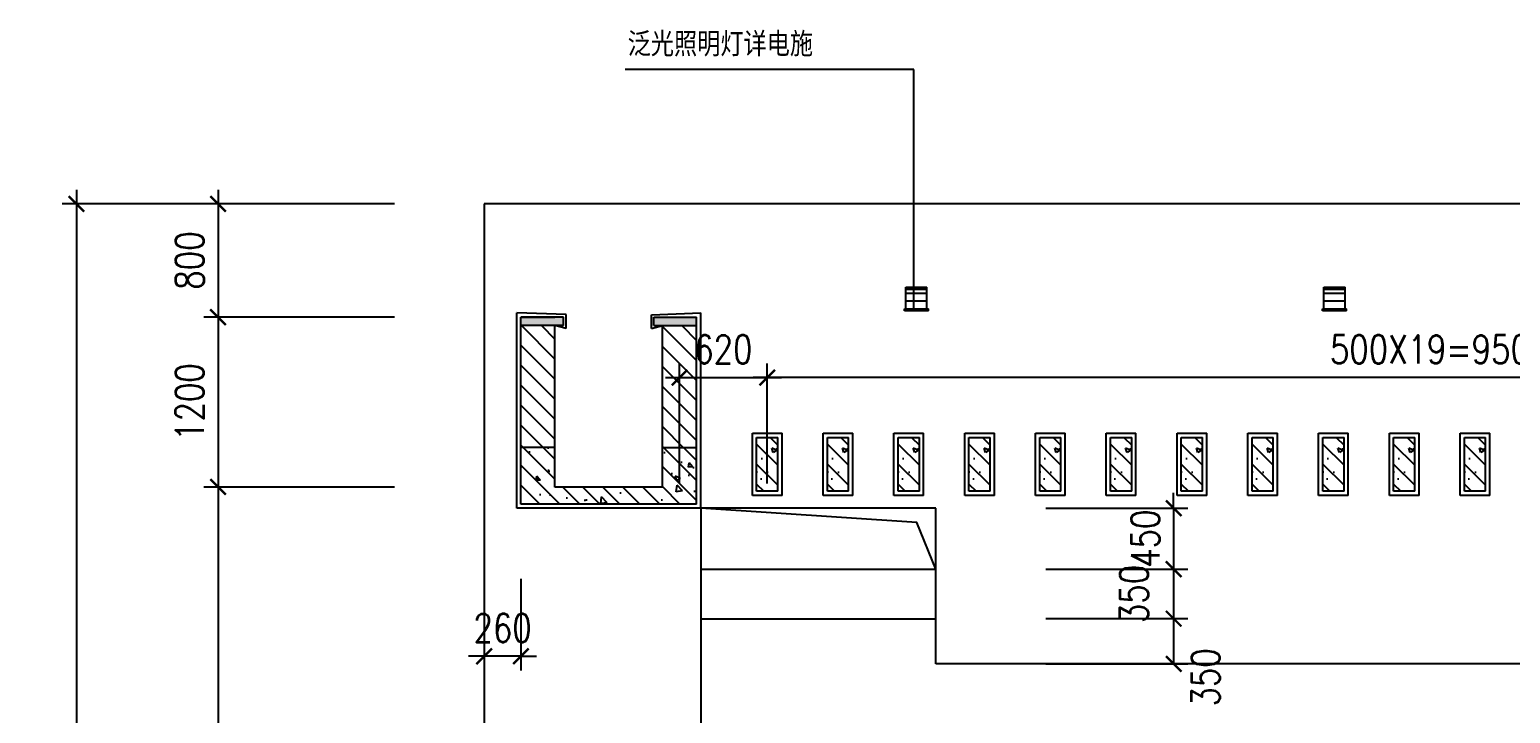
# Model space of a CAD drawing. Extents: x 156584 to 263272, y 27267 to 65241.
# Drawn here: x 223813 to 234274, y 49461 to 54291 of the extents above; entities that cross this region are included whole.
import ezdxf

# ---------------------------------------------------------------- set-up
doc = ezdxf.new("R2010")
doc.units = 0
doc.header["$LTSCALE"] = 100
doc.header["$MEASUREMENT"] = 0
doc.header["$PDMODE"] = 34
doc.layers.get('0').update_dxf_attribs({"color": 1, "linetype": 'CONTINUOUS'})
doc.layers.get('DEFPOINTS').update_dxf_attribs({"linetype": 'CONTINUOUS'})
for name, color, linetype in [('FENSHUA', 253, 'CONTINUOUS'), ('PUB_DIM', 9, 'CONTINUOUS'), ('PUB_HATCH', 8, 'CONTINUOUS'), ('WALL', 255, 'CONTINUOUS')]:
    doc.layers.add(name, color=color, linetype=linetype)
doc.styles.add('DIM_FONT', font='SIMPLEX', dxfattribs={"width": 0.8})
doc.styles.add('SONG', font='SIMSUN.TTF', dxfattribs={"width": 0.8})
doc.dimstyles.new('3', dxfattribs={"dimscale": 0, "dimtxt": 125, "dimasz": 110, "dimexe": 100, "dimexo": 0, "dimgap": 100, "dimtad": 1, "dimdec": 0, "dimlfac": -1, "dimtxsty": 'DIM_FONT', "dimblk": '_DIMX', "dimblk1": 'ARCHTICK', "dimblk2": 'ARCHTICK', "dimsah": 1, "dimcen": 0.09, "dimdle": 100, "dimclrd": 256, "dimclre": 256, "dimclrt": 256, "dimazin": 3, "dimtfac": 5, "dimtdec": 0, "dimtix": 1, "dimtmove": 0, "dimatfit": 3, "dimtolj": 1, "dimtzin": 0})

# ---------------------------------------------------------------- blocks, each defined once
blk = doc.blocks.new('_ARCHTICK')
at = {"color": 0, "linetype": 'BYBLOCK', "const_width": 0.15}
blk.add_lwpolyline([(-0.5, -0.5), (0.5, 0.5)], dxfattribs=at)
blk = doc.blocks.new('*D124')
at = {"linetype": 'BYBLOCK'}
for p, q in [((13548, 209534), (13548, 208534)), ((14794, 209434), (13448, 209434)), ((14794, 208634), (13448, 208634))]:
    blk.add_line(p, q, dxfattribs=at)
at = {"layer": 'DEFPOINTS', "color": 0, "linetype": 'BYBLOCK'}
for p in [(14794, 209434), (13548, 208634), (14794, 208634)]:
    blk.add_point(p, dxfattribs=at)
at = {"linetype": 'BYBLOCK', "xscale": 110, "yscale": 110, "zscale": 110}
for p, rotation in [((13548, 209434), 90), ((13548, 208634), 270)]:
    blk.add_blockref('_ARCHTICK', p, dxfattribs=dict(at, rotation=rotation))
at = {"linetype": 'BYBLOCK', "insert": (13348, 209034), "char_height": 200, "attachment_point": 5, "rotation": 90, "style": 'DIM_FONT'}
blk.add_mtext('\\A1;800', dxfattribs=at)
blk = doc.blocks.new('_DIMX')
blk.add_line((-150, 0), (150, 0))
at = {"const_width": 50}
blk.add_lwpolyline([(-70, -70), (70, 70)], dxfattribs=at)
blk = doc.blocks.new('*D125')
at = {"linetype": 'BYBLOCK'}
for p, q in [((13548, 208734), (13548, 207334)), ((14794, 208634), (13448, 208634)), ((14794, 207434), (13448, 207434))]:
    blk.add_line(p, q, dxfattribs=at)
at = {"layer": 'DEFPOINTS', "color": 0, "linetype": 'BYBLOCK'}
for p in [(14794, 208634), (13548, 207434), (14794, 207434)]:
    blk.add_point(p, dxfattribs=at)
at = {"linetype": 'BYBLOCK', "xscale": 110, "yscale": 110, "zscale": 110}
for p, rotation in [((13548, 208634), 90), ((13548, 207434), 270)]:
    blk.add_blockref('_ARCHTICK', p, dxfattribs=dict(at, rotation=rotation))
at = {"linetype": 'BYBLOCK', "insert": (13348, 208034), "char_height": 200, "attachment_point": 5, "rotation": 90, "style": 'DIM_FONT'}
blk.add_mtext('\\A1;1200', dxfattribs=at)
blk = doc.blocks.new('*D126')
at = {"linetype": 'BYBLOCK'}
for p, q in [((13548, 207534), (13548, 202534)), ((14794, 207434), (13448, 207434)), ((14794, 202634), (13448, 202634))]:
    blk.add_line(p, q, dxfattribs=at)
at = {"layer": 'DEFPOINTS', "color": 0, "linetype": 'BYBLOCK'}
for p in [(14794, 207434), (13548, 202634), (14794, 202634)]:
    blk.add_point(p, dxfattribs=at)
at = {"linetype": 'BYBLOCK', "xscale": 110, "yscale": 110, "zscale": 110}
for p, rotation in [((13548, 207434), 90), ((13548, 202634), 270)]:
    blk.add_blockref('_ARCHTICK', p, dxfattribs=dict(at, rotation=rotation))
at = {"linetype": 'BYBLOCK', "insert": (13348, 205034), "char_height": 200, "attachment_point": 5, "rotation": 90, "style": 'DIM_FONT'}
blk.add_mtext('\\A1;4800', dxfattribs=at)
blk = doc.blocks.new('*D131')
at = {"linetype": 'BYBLOCK'}
for p, q in [((20299, 207284), (20299, 207394)), ((19395, 207284), (20399, 207284)), ((20299, 207284), (20299, 206854)), ((19395, 206854), (20399, 206854)), ((20299, 206854), (20299, 206744))]:
    blk.add_line(p, q, dxfattribs=at)
at = {"layer": 'DEFPOINTS', "color": 0, "linetype": 'BYBLOCK'}
for p in [(19395, 207284), (19395, 206854), (20299, 206854)]:
    blk.add_point(p, dxfattribs=at)
at = {"linetype": 'BYBLOCK', "xscale": 110, "yscale": 110, "zscale": 110}
for p, rotation in [((20299, 207284), 270), ((20299, 206854), 90)]:
    blk.add_blockref('_ARCHTICK', p, dxfattribs=dict(at, rotation=rotation))
at = {"linetype": 'BYBLOCK', "insert": (20099, 207069), "char_height": 200, "attachment_point": 5, "rotation": 90, "style": 'DIM_FONT'}
blk.add_mtext('\\A1;450', dxfattribs=at)
blk = doc.blocks.new('*D132')
at = {"linetype": 'BYBLOCK'}
for p, q in [((20299, 206954), (20299, 206404)), ((19395, 206854), (20399, 206854)), ((19395, 206504), (20399, 206504))]:
    blk.add_line(p, q, dxfattribs=at)
at = {"layer": 'DEFPOINTS', "color": 0, "linetype": 'BYBLOCK'}
for p in [(19395, 206854), (19395, 206504), (20299, 206504)]:
    blk.add_point(p, dxfattribs=at)
at = {"linetype": 'BYBLOCK', "xscale": 110, "yscale": 110, "zscale": 110}
for p, rotation in [((20299, 206854), 90), ((20299, 206504), 270)]:
    blk.add_blockref('_ARCHTICK', p, dxfattribs=dict(at, rotation=rotation))
at = {"linetype": 'BYBLOCK', "insert": (20018, 206679), "char_height": 200, "attachment_point": 5, "rotation": 90, "style": 'DIM_FONT'}
blk.add_mtext('\\A1;350', dxfattribs=at)
blk = doc.blocks.new('*D133')
at = {"linetype": 'BYBLOCK'}
for p, q in [((20299, 206604), (20299, 206184)), ((19395, 206504), (20399, 206504)), ((19395, 206184), (20399, 206184))]:
    blk.add_line(p, q, dxfattribs=at)
at = {"layer": 'DEFPOINTS', "color": 0, "linetype": 'BYBLOCK'}
for p in [(19395, 206504), (19395, 206184), (20299, 206184)]:
    blk.add_point(p, dxfattribs=at)
at = {"linetype": 'BYBLOCK', "xscale": 110, "yscale": 110, "zscale": 110}
for p, rotation in [((20299, 206504), 90), ((20299, 206184), 270)]:
    blk.add_blockref('_ARCHTICK', p, dxfattribs=dict(at, rotation=rotation))
at = {"linetype": 'BYBLOCK', "insert": (20524, 206089), "char_height": 200, "attachment_point": 5, "rotation": 90, "style": 'DIM_FONT'}
blk.add_mtext('\\A1;350', dxfattribs=at)
blk = doc.blocks.new('*D138')
at = {"linetype": 'BYBLOCK'}
for p, q in [((15428, 206785), (15428, 206138)), ((15688, 206785), (15688, 206138)), ((15428, 206238), (15318, 206238)), ((15688, 206238), (15428, 206238)), ((15688, 206238), (15798, 206238))]:
    blk.add_line(p, q, dxfattribs=at)
at = {"layer": 'DEFPOINTS', "color": 0, "linetype": 'BYBLOCK'}
for p in [(15428, 206785), (15688, 206785), (15428, 206238)]:
    blk.add_point(p, dxfattribs=at)
at = {"linetype": 'BYBLOCK', "xscale": 110, "yscale": 110, "zscale": 110}
blk.add_blockref('_ARCHTICK', (15428, 206238), dxfattribs=at)
at = {"linetype": 'BYBLOCK', "xscale": 110, "yscale": 110, "zscale": 110, "rotation": 180}
blk.add_blockref('_ARCHTICK', (15688, 206238), dxfattribs=at)
at = {"linetype": 'BYBLOCK', "insert": (15558, 206438), "char_height": 200, "attachment_point": 5, "style": 'DIM_FONT'}
blk.add_mtext('\\A1;260', dxfattribs=at)
blk = doc.blocks.new('*D141')
at = {"linetype": 'BYBLOCK'}
for p, q in [((12548, 209534), (12548, 200834)), ((14529, 209434), (12448, 209434)), ((14529, 200934), (12448, 200934))]:
    blk.add_line(p, q, dxfattribs=at)
at = {"layer": 'DEFPOINTS', "color": 0, "linetype": 'BYBLOCK'}
for p in [(14529, 209434), (12548, 200934), (14529, 200934)]:
    blk.add_point(p, dxfattribs=at)
at = {"linetype": 'BYBLOCK', "xscale": 110, "yscale": 110, "zscale": 110}
for p, rotation in [((12548, 209434), 90), ((12548, 200934), 270)]:
    blk.add_blockref('_ARCHTICK', p, dxfattribs=dict(at, rotation=rotation))
at = {"linetype": 'BYBLOCK', "insert": (12348, 205184), "char_height": 200, "attachment_point": 5, "rotation": 90, "style": 'DIM_FONT'}
blk.add_mtext('\\A1;8500', dxfattribs=at)
blk = doc.blocks.new('*D143')
at = {"linetype": 'BYBLOCK'}
for p, q in [((17428, 207459), (17428, 208307)), ((26928, 207459), (26928, 208307)), ((27028, 208207), (17328, 208207))]:
    blk.add_line(p, q, dxfattribs=at)
at = {"layer": 'DEFPOINTS', "color": 0, "linetype": 'BYBLOCK'}
for p in [(17428, 208207), (17428, 207459), (26928, 207459)]:
    blk.add_point(p, dxfattribs=at)
at = {"linetype": 'BYBLOCK', "xscale": 110, "yscale": 110, "zscale": 110, "rotation": 180}
blk.add_blockref('_ARCHTICK', (17428, 208207), dxfattribs=at)
at = {"linetype": 'BYBLOCK', "xscale": 110, "yscale": 110, "zscale": 110}
blk.add_blockref('_ARCHTICK', (26928, 208207), dxfattribs=at)
at = {"linetype": 'BYBLOCK', "insert": (22178, 208407), "char_height": 200, "attachment_point": 5, "style": 'DIM_FONT'}
blk.add_mtext('\\A1;500X19=9500', dxfattribs=at)
blk = doc.blocks.new('*D144')
at = {"linetype": 'BYBLOCK'}
for p, q in [((16808, 207459), (16808, 208307)), ((17428, 207459), (17428, 208307)), ((16708, 208207), (17528, 208207))]:
    blk.add_line(p, q, dxfattribs=at)
at = {"layer": 'DEFPOINTS', "color": 0, "linetype": 'BYBLOCK'}
for p in [(17428, 208207), (16808, 207459), (17428, 207459)]:
    blk.add_point(p, dxfattribs=at)
at = {"linetype": 'BYBLOCK', "xscale": 110, "yscale": 110, "zscale": 110, "rotation": 180}
blk.add_blockref('_ARCHTICK', (16808, 208207), dxfattribs=at)
at = {"linetype": 'BYBLOCK', "xscale": 110, "yscale": 110, "zscale": 110}
blk.add_blockref('_ARCHTICK', (17428, 208207), dxfattribs=at)
at = {"linetype": 'BYBLOCK', "insert": (17118, 208407), "char_height": 200, "attachment_point": 5, "style": 'DIM_FONT'}
blk.add_mtext('\\A1;620', dxfattribs=at)

msp = doc.modelspace()

# ---------------------------------------------------------------- hatches: boundary and pattern name
at = {"layer": 'PUB_HATCH'}
h = msp.add_hatch(dxfattribs=at)
h.set_pattern_fill('ANSI31', color=256, scale=800, style=0)
h.set_pattern_definition([(135, (307444.33, -85090.68), (70.71068, 70.71068), [])])
h.paths.add_polyline_path([(227284.3, 51339.9), (227524.3, 51339.9), (227524.3, 52199.9), (227284.3, 52199.9)])
h.paths.add_polyline_path([(228523.8, 52199.9), (228283.8, 52199.9), (228283.8, 51339.9), (228523.8, 51339.9)])
h = msp.add_hatch(dxfattribs=at)
h.set_pattern_fill('AN31C', color=256, scale=500, style=0)
h.set_pattern_definition([(135, (297944.33, -85090.68), (70.71068, 70.71068), []), (130, (297944.33, -85090.68), (-358.6301, -31.37607), [37.5, -412.5]), (185, (297944.33, -85090.7), (69.3757, 376.0961), [30, -330]), (79.5486, (297914.45, -85093.3), (-289.2547, 344.7198), [31.8701, -350.57106]), (133.8158, (297944.33, -84990.7), (-533.6205, -82.7595), [56.25, -618.75]), (83.3644, (297899.86, -84997.6), (-467.3314, 487.059), [47.8051, -525.8565]), (188.8158, (297944.33, -84990.7), (-467.331, 487.0593), [45, -495]), (159, (297894.33, -85015.68), (-298.4535, -201.30945), [37.5, -412.5]), (214, (297894.33, -85015.7), (-121.6577, 362.575), [30, -330]), (108.5486, (297869.46, -85032.46), (-420.1113, 161.26525), [31.8701, -350.57106]), (142.5, (297944.33, -85090.68), (-6.07993, 166.44693), [0, -326, 0, -335, 0, -331.25]), (172.5, (297944.33, -85090.68), (-131.53477, 197.20586), [0, -191, 0, -318.5, 0, -126.25]), (212.5, (298055.83, -85090.68), (-266.91122, -11.27744), [0, -125, 0, -390, 0, -517.5]), (222.5, (298105.83, -85090.68), (-291.5931, 50.0525), [0, -162.5, 0, -259, 0, -367.5])])
h.paths.add_polyline_path([(228948.8, 51029.9), (229098.8, 51029.9), (229098.8, 51409.9), (228948.8, 51409.9)])
h = msp.add_hatch(dxfattribs=at)
h.set_pattern_fill('AN31C', color=256, scale=500, style=0)
h.set_pattern_definition([(135, (298444.33, -85090.68), (70.71068, 70.71068), []), (130, (298444.33, -85090.68), (-358.6301, -31.37607), [37.5, -412.5]), (185, (298444.33, -85090.7), (69.3757, 376.0961), [30, -330]), (79.5486, (298414.45, -85093.3), (-289.2547, 344.7198), [31.8701, -350.57106]), (133.8158, (298444.33, -84990.7), (-533.6205, -82.7595), [56.25, -618.75]), (83.3644, (298399.86, -84997.6), (-467.3314, 487.059), [47.8051, -525.8565]), (188.8158, (298444.33, -84990.7), (-467.331, 487.0593), [45, -495]), (159, (298394.33, -85015.68), (-298.4535, -201.30945), [37.5, -412.5]), (214, (298394.33, -85015.7), (-121.6577, 362.575), [30, -330]), (108.5486, (298369.46, -85032.46), (-420.1113, 161.26525), [31.8701, -350.57106]), (142.5, (298444.33, -85090.68), (-6.07993, 166.44693), [0, -326, 0, -335, 0, -331.25]), (172.5, (298444.33, -85090.68), (-131.53477, 197.20586), [0, -191, 0, -318.5, 0, -126.25]), (212.5, (298555.83, -85090.68), (-266.91122, -11.27744), [0, -125, 0, -390, 0, -517.5]), (222.5, (298605.83, -85090.68), (-291.5931, 50.0525), [0, -162.5, 0, -259, 0, -367.5])])
h.paths.add_polyline_path([(229448.8, 51029.9), (229598.8, 51029.9), (229598.8, 51409.9), (229448.8, 51409.9)])
h = msp.add_hatch(dxfattribs=at)
h.set_pattern_fill('AN31C', color=256, scale=500, style=0)
h.set_pattern_definition([(135, (298944.33, -85090.68), (70.71068, 70.71068), []), (130, (298944.33, -85090.68), (-358.6301, -31.37607), [37.5, -412.5]), (185, (298944.33, -85090.7), (69.3757, 376.0961), [30, -330]), (79.5486, (298914.45, -85093.3), (-289.2547, 344.7198), [31.8701, -350.57106]), (133.8158, (298944.33, -84990.7), (-533.6205, -82.7595), [56.25, -618.75]), (83.3644, (298899.86, -84997.6), (-467.3314, 487.059), [47.8051, -525.8565]), (188.8158, (298944.33, -84990.7), (-467.331, 487.0593), [45, -495]), (159, (298894.33, -85015.68), (-298.4535, -201.30945), [37.5, -412.5]), (214, (298894.33, -85015.7), (-121.6577, 362.575), [30, -330]), (108.5486, (298869.46, -85032.46), (-420.1113, 161.26525), [31.8701, -350.57106]), (142.5, (298944.33, -85090.68), (-6.07993, 166.44693), [0, -326, 0, -335, 0, -331.25]), (172.5, (298944.33, -85090.68), (-131.53477, 197.20586), [0, -191, 0, -318.5, 0, -126.25]), (212.5, (299055.83, -85090.68), (-266.91122, -11.27744), [0, -125, 0, -390, 0, -517.5]), (222.5, (299105.83, -85090.68), (-291.5931, 50.0525), [0, -162.5, 0, -259, 0, -367.5])])
h.paths.add_polyline_path([(229948.8, 51029.9), (230098.8, 51029.9), (230098.8, 51409.9), (229948.8, 51409.9)])
h = msp.add_hatch(dxfattribs=at)
h.set_pattern_fill('AN31C', color=256, scale=500, style=0)
h.set_pattern_definition([(135, (299444.33, -85090.68), (70.71068, 70.71068), []), (130, (299444.33, -85090.68), (-358.6301, -31.37607), [37.5, -412.5]), (185, (299444.33, -85090.7), (69.3757, 376.0961), [30, -330]), (79.5486, (299414.45, -85093.3), (-289.2547, 344.7198), [31.8701, -350.57106]), (133.8158, (299444.33, -84990.7), (-533.6205, -82.7595), [56.25, -618.75]), (83.3644, (299399.86, -84997.6), (-467.3314, 487.059), [47.8051, -525.8565]), (188.8158, (299444.33, -84990.7), (-467.331, 487.0593), [45, -495]), (159, (299394.33, -85015.68), (-298.4535, -201.30945), [37.5, -412.5]), (214, (299394.33, -85015.7), (-121.6577, 362.575), [30, -330]), (108.5486, (299369.46, -85032.46), (-420.1113, 161.26525), [31.8701, -350.57106]), (142.5, (299444.33, -85090.68), (-6.07993, 166.44693), [0, -326, 0, -335, 0, -331.25]), (172.5, (299444.33, -85090.68), (-131.53477, 197.20586), [0, -191, 0, -318.5, 0, -126.25]), (212.5, (299555.83, -85090.68), (-266.91122, -11.27744), [0, -125, 0, -390, 0, -517.5]), (222.5, (299605.83, -85090.68), (-291.5931, 50.0525), [0, -162.5, 0, -259, 0, -367.5])])
h.paths.add_polyline_path([(230448.8, 51029.9), (230598.8, 51029.9), (230598.8, 51409.9), (230448.8, 51409.9)])
h = msp.add_hatch(dxfattribs=at)
h.set_pattern_fill('AN31C', color=256, scale=500, style=0)
h.set_pattern_definition([(135, (299944.33, -85090.68), (70.71068, 70.71068), []), (130, (299944.33, -85090.68), (-358.6301, -31.37607), [37.5, -412.5]), (185, (299944.33, -85090.7), (69.3757, 376.0961), [30, -330]), (79.5486, (299914.45, -85093.3), (-289.2547, 344.7198), [31.8701, -350.57106]), (133.8158, (299944.33, -84990.7), (-533.6205, -82.7595), [56.25, -618.75]), (83.3644, (299899.86, -84997.6), (-467.3314, 487.059), [47.8051, -525.8565]), (188.8158, (299944.33, -84990.7), (-467.331, 487.0593), [45, -495]), (159, (299894.33, -85015.68), (-298.4535, -201.30945), [37.5, -412.5]), (214, (299894.33, -85015.7), (-121.6577, 362.575), [30, -330]), (108.5486, (299869.46, -85032.46), (-420.1113, 161.26525), [31.8701, -350.57106]), (142.5, (299944.33, -85090.68), (-6.07993, 166.44693), [0, -326, 0, -335, 0, -331.25]), (172.5, (299944.33, -85090.68), (-131.53477, 197.20586), [0, -191, 0, -318.5, 0, -126.25]), (212.5, (300055.83, -85090.68), (-266.91122, -11.27744), [0, -125, 0, -390, 0, -517.5]), (222.5, (300105.83, -85090.68), (-291.5931, 50.0525), [0, -162.5, 0, -259, 0, -367.5])])
h.paths.add_polyline_path([(230948.8, 51029.9), (231098.8, 51029.9), (231098.8, 51409.9), (230948.8, 51409.9)])
h = msp.add_hatch(dxfattribs=at)
h.set_pattern_fill('AN31C', color=256, scale=500, style=0)
h.set_pattern_definition([(135, (300444.33, -85090.68), (70.71068, 70.71068), []), (130, (300444.33, -85090.68), (-358.6301, -31.37607), [37.5, -412.5]), (185, (300444.33, -85090.7), (69.3757, 376.0961), [30, -330]), (79.5486, (300414.45, -85093.3), (-289.2547, 344.7198), [31.8701, -350.57106]), (133.8158, (300444.33, -84990.7), (-533.6205, -82.7595), [56.25, -618.75]), (83.3644, (300399.86, -84997.6), (-467.3314, 487.059), [47.8051, -525.8565]), (188.8158, (300444.33, -84990.7), (-467.331, 487.0593), [45, -495]), (159, (300394.33, -85015.68), (-298.4535, -201.30945), [37.5, -412.5]), (214, (300394.33, -85015.7), (-121.6577, 362.575), [30, -330]), (108.5486, (300369.46, -85032.46), (-420.1113, 161.26525), [31.8701, -350.57106]), (142.5, (300444.33, -85090.68), (-6.07993, 166.44693), [0, -326, 0, -335, 0, -331.25]), (172.5, (300444.33, -85090.68), (-131.53477, 197.20586), [0, -191, 0, -318.5, 0, -126.25]), (212.5, (300555.83, -85090.68), (-266.91122, -11.27744), [0, -125, 0, -390, 0, -517.5]), (222.5, (300605.83, -85090.68), (-291.5931, 50.0525), [0, -162.5, 0, -259, 0, -367.5])])
h.paths.add_polyline_path([(231448.8, 51029.9), (231598.8, 51029.9), (231598.8, 51409.9), (231448.8, 51409.9)])
h = msp.add_hatch(dxfattribs=at)
h.set_pattern_fill('AN31C', color=256, scale=500, style=0)
h.set_pattern_definition([(135, (300944.33, -85090.68), (70.71068, 70.71068), []), (130, (300944.33, -85090.68), (-358.6301, -31.37607), [37.5, -412.5]), (185, (300944.33, -85090.7), (69.3757, 376.0961), [30, -330]), (79.5486, (300914.45, -85093.3), (-289.2547, 344.7198), [31.8701, -350.57106]), (133.8158, (300944.33, -84990.7), (-533.6205, -82.7595), [56.25, -618.75]), (83.3644, (300899.86, -84997.6), (-467.3314, 487.059), [47.8051, -525.8565]), (188.8158, (300944.33, -84990.7), (-467.331, 487.0593), [45, -495]), (159, (300894.33, -85015.68), (-298.4535, -201.30945), [37.5, -412.5]), (214, (300894.33, -85015.7), (-121.6577, 362.575), [30, -330]), (108.5486, (300869.46, -85032.46), (-420.1113, 161.26525), [31.8701, -350.57106]), (142.5, (300944.33, -85090.68), (-6.07993, 166.44693), [0, -326, 0, -335, 0, -331.25]), (172.5, (300944.33, -85090.68), (-131.53477, 197.20586), [0, -191, 0, -318.5, 0, -126.25]), (212.5, (301055.83, -85090.68), (-266.91122, -11.27744), [0, -125, 0, -390, 0, -517.5]), (222.5, (301105.83, -85090.68), (-291.5931, 50.0525), [0, -162.5, 0, -259, 0, -367.5])])
h.paths.add_polyline_path([(231948.8, 51029.9), (232098.8, 51029.9), (232098.8, 51409.9), (231948.8, 51409.9)])
h = msp.add_hatch(dxfattribs=at)
h.set_pattern_fill('AN31C', color=256, scale=500, style=0)
h.set_pattern_definition([(135, (301444.33, -85090.68), (70.71068, 70.71068), []), (130, (301444.33, -85090.68), (-358.6301, -31.37607), [37.5, -412.5]), (185, (301444.33, -85090.7), (69.3757, 376.0961), [30, -330]), (79.5486, (301414.45, -85093.3), (-289.2547, 344.7198), [31.8701, -350.57106]), (133.8158, (301444.33, -84990.7), (-533.6205, -82.7595), [56.25, -618.75]), (83.3644, (301399.86, -84997.6), (-467.3314, 487.059), [47.8051, -525.8565]), (188.8158, (301444.33, -84990.7), (-467.331, 487.0593), [45, -495]), (159, (301394.33, -85015.68), (-298.4535, -201.30945), [37.5, -412.5]), (214, (301394.33, -85015.7), (-121.6577, 362.575), [30, -330]), (108.5486, (301369.46, -85032.46), (-420.1113, 161.26525), [31.8701, -350.57106]), (142.5, (301444.33, -85090.68), (-6.07993, 166.44693), [0, -326, 0, -335, 0, -331.25]), (172.5, (301444.33, -85090.68), (-131.53477, 197.20586), [0, -191, 0, -318.5, 0, -126.25]), (212.5, (301555.83, -85090.68), (-266.91122, -11.27744), [0, -125, 0, -390, 0, -517.5]), (222.5, (301605.83, -85090.68), (-291.5931, 50.0525), [0, -162.5, 0, -259, 0, -367.5])])
h.paths.add_polyline_path([(232448.8, 51029.9), (232598.8, 51029.9), (232598.8, 51409.9), (232448.8, 51409.9)])
h = msp.add_hatch(dxfattribs=at)
h.set_pattern_fill('AN31C', color=256, scale=500, style=0)
h.set_pattern_definition([(135, (301944.33, -85090.68), (70.71068, 70.71068), []), (130, (301944.33, -85090.68), (-358.6301, -31.37607), [37.5, -412.5]), (185, (301944.33, -85090.7), (69.3757, 376.0961), [30, -330]), (79.5486, (301914.45, -85093.3), (-289.2547, 344.7198), [31.8701, -350.57106]), (133.8158, (301944.33, -84990.7), (-533.6205, -82.7595), [56.25, -618.75]), (83.3644, (301899.86, -84997.6), (-467.3314, 487.059), [47.8051, -525.8565]), (188.8158, (301944.33, -84990.7), (-467.331, 487.0593), [45, -495]), (159, (301894.33, -85015.68), (-298.4535, -201.30945), [37.5, -412.5]), (214, (301894.33, -85015.7), (-121.6577, 362.575), [30, -330]), (108.5486, (301869.46, -85032.46), (-420.1113, 161.26525), [31.8701, -350.57106]), (142.5, (301944.33, -85090.68), (-6.07993, 166.44693), [0, -326, 0, -335, 0, -331.25]), (172.5, (301944.33, -85090.68), (-131.53477, 197.20586), [0, -191, 0, -318.5, 0, -126.25]), (212.5, (302055.83, -85090.68), (-266.91122, -11.27744), [0, -125, 0, -390, 0, -517.5]), (222.5, (302105.83, -85090.68), (-291.5931, 50.0525), [0, -162.5, 0, -259, 0, -367.5])])
h.paths.add_polyline_path([(232948.8, 51029.9), (233098.8, 51029.9), (233098.8, 51409.9), (232948.8, 51409.9)])
h = msp.add_hatch(dxfattribs=at)
h.set_pattern_fill('AN31C', color=256, scale=500, style=0)
h.set_pattern_definition([(135, (302444.33, -85090.68), (70.71068, 70.71068), []), (130, (302444.33, -85090.68), (-358.6301, -31.37607), [37.5, -412.5]), (185, (302444.33, -85090.7), (69.3757, 376.0961), [30, -330]), (79.5486, (302414.45, -85093.3), (-289.2547, 344.7198), [31.8701, -350.57106]), (133.8158, (302444.33, -84990.7), (-533.6205, -82.7595), [56.25, -618.75]), (83.3644, (302399.86, -84997.6), (-467.3314, 487.059), [47.8051, -525.8565]), (188.8158, (302444.33, -84990.7), (-467.331, 487.0593), [45, -495]), (159, (302394.33, -85015.68), (-298.4535, -201.30945), [37.5, -412.5]), (214, (302394.33, -85015.7), (-121.6577, 362.575), [30, -330]), (108.5486, (302369.46, -85032.46), (-420.1113, 161.26525), [31.8701, -350.57106]), (142.5, (302444.33, -85090.68), (-6.07993, 166.44693), [0, -326, 0, -335, 0, -331.25]), (172.5, (302444.33, -85090.68), (-131.53477, 197.20586), [0, -191, 0, -318.5, 0, -126.25]), (212.5, (302555.83, -85090.68), (-266.91122, -11.27744), [0, -125, 0, -390, 0, -517.5]), (222.5, (302605.83, -85090.68), (-291.5931, 50.0525), [0, -162.5, 0, -259, 0, -367.5])])
h.paths.add_polyline_path([(233448.8, 51029.9), (233598.8, 51029.9), (233598.8, 51409.9), (233448.8, 51409.9)])
h = msp.add_hatch(dxfattribs=at)
h.set_pattern_fill('AN31C', color=256, scale=500, style=0)
h.set_pattern_definition([(135, (302944.33, -85090.68), (70.71068, 70.71068), []), (130, (302944.33, -85090.68), (-358.6301, -31.37607), [37.5, -412.5]), (185, (302944.33, -85090.7), (69.3757, 376.0961), [30, -330]), (79.5486, (302914.45, -85093.3), (-289.2547, 344.7198), [31.8701, -350.57106]), (133.8158, (302944.33, -84990.7), (-533.6205, -82.7595), [56.25, -618.75]), (83.3644, (302899.86, -84997.6), (-467.3314, 487.059), [47.8051, -525.8565]), (188.8158, (302944.33, -84990.7), (-467.331, 487.0593), [45, -495]), (159, (302894.33, -85015.68), (-298.4535, -201.30945), [37.5, -412.5]), (214, (302894.33, -85015.7), (-121.6577, 362.575), [30, -330]), (108.5486, (302869.46, -85032.46), (-420.1113, 161.26525), [31.8701, -350.57106]), (142.5, (302944.33, -85090.68), (-6.07993, 166.44693), [0, -326, 0, -335, 0, -331.25]), (172.5, (302944.33, -85090.68), (-131.53477, 197.20586), [0, -191, 0, -318.5, 0, -126.25]), (212.5, (303055.83, -85090.68), (-266.91122, -11.27744), [0, -125, 0, -390, 0, -517.5]), (222.5, (303105.83, -85090.68), (-291.5931, 50.0525), [0, -162.5, 0, -259, 0, -367.5])])
h.paths.add_polyline_path([(233948.8, 51029.9), (234098.8, 51029.9), (234098.8, 51409.9), (233948.8, 51409.9)])
h = msp.add_hatch(dxfattribs=at)
h.set_pattern_fill('AN31C', color=256, scale=500, style=0)
h.set_pattern_definition([(135, (307444.33, -85090.68), (70.71068, 70.71068), []), (130, (307444.33, -85090.68), (-358.6301, -31.37607), [37.5, -412.5]), (185, (307444.33, -85090.7), (69.3757, 376.0961), [30, -330]), (79.5486, (307414.45, -85093.3), (-289.2547, 344.7198), [31.8701, -350.57106]), (133.8158, (307444.33, -84990.7), (-533.6205, -82.7595), [56.25, -618.75]), (83.3644, (307399.86, -84997.6), (-467.3314, 487.059), [47.8051, -525.8565]), (188.8158, (307444.33, -84990.7), (-467.331, 487.0593), [45, -495]), (159, (307394.33, -85015.68), (-298.4535, -201.30945), [37.5, -412.5]), (214, (307394.33, -85015.7), (-121.6577, 362.575), [30, -330]), (108.5486, (307369.46, -85032.46), (-420.1113, 161.26525), [31.8701, -350.57106]), (142.5, (307444.33, -85090.68), (-6.07993, 166.44693), [0, -326, 0, -335, 0, -331.25]), (172.5, (307444.33, -85090.68), (-131.53477, 197.20586), [0, -191, 0, -318.5, 0, -126.25]), (212.5, (307555.83, -85090.68), (-266.91122, -11.27744), [0, -125, 0, -390, 0, -517.5]), (222.5, (307605.83, -85090.68), (-291.5931, 50.0525), [0, -162.5, 0, -259, 0, -367.5])])
h.paths.add_polyline_path([(227524.3, 51339.9), (227284.3, 51339.9), (227284.3, 50939.9), (228523.8, 50939.9), (228523.8, 51339.9), (228283.8, 51339.9), (228283.8, 51059.9), (227524.3, 51059.9)])

# ---------------------------------------------------------------- linework, layer by layer
at = {"layer": 'FENSHUA'}
for p, q in [((244244, 53059.9), (227024.3, 53059.9)), ((227024.3, 53059.9), (227024.3, 44559.9)), ((230002.5, 52319.1), (230002.5, 52470.8)), ((230002.5, 52470.8), (230152.5, 52470.8)), ((230002.5, 52456.6), (230152.5, 52456.6)), ((230002.5, 52430.4), (230152.5, 52430.4)), ((230152.5, 52319.1), (230152.5, 52470.8)), ((232956.1, 52319.1), (232956.1, 52470.8)), ((232956.1, 52470.8), (233106.1, 52470.8)), ((232956.1, 52456.6), (233106.1, 52456.6)), ((232956.1, 52430.4), (233106.1, 52430.4)), ((233106.1, 52319.1), (233106.1, 52470.8)), ((229992.5, 52319.1), (230162.5, 52319.1)), ((229992.5, 52303.7), (229992.5, 52319.1)), ((230002.5, 52375.9), (230152.5, 52375.9)), ((230162.5, 52303.7), (230162.5, 52319.1)), ((232946.1, 52319.1), (233116.1, 52319.1)), ((232946.1, 52303.7), (232946.1, 52319.1)), ((232956.1, 52375.9), (233106.1, 52375.9)), ((233116.1, 52303.7), (233116.1, 52319.1)), ((227602.7, 52279.1), (227254.3, 52289.9)), ((227254.3, 50909.9), (227254.3, 52289.9)), ((227602.7, 52180.7), (227524.3, 52199.9)), ((227602.7, 52180.7), (227602.7, 52279.1)), ((228205.5, 52277.2), (228553.8, 52289.9)), ((228205.5, 52180.7), (228205.5, 52277.2)), ((228205.5, 52180.7), (228283.8, 52199.9)), ((228553.8, 50909.9), (228553.8, 52289.9)), ((230162.5, 52303.7), (229992.5, 52303.7)), ((233116.1, 52303.7), (232946.1, 52303.7)), ((228918.8, 51439.9), (229128.8, 51439.9)), ((228918.8, 50999.9), (228918.8, 51439.9)), ((229128.8, 50999.9), (229128.8, 51439.9)), ((229418.8, 51439.9), (229628.8, 51439.9)), ((229418.8, 50999.9), (229418.8, 51439.9)), ((229628.8, 50999.9), (229628.8, 51439.9)), ((229918.8, 51439.9), (230128.8, 51439.9)), ((229918.8, 50999.9), (229918.8, 51439.9)), ((230128.8, 50999.9), (230128.8, 51439.9)), ((230418.8, 51439.9), (230628.8, 51439.9)), ((230418.8, 50999.9), (230418.8, 51439.9)), ((230628.8, 50999.9), (230628.8, 51439.9)), ((230918.8, 51439.9), (231128.8, 51439.9)), ((230918.8, 50999.9), (230918.8, 51439.9)), ((231128.8, 50999.9), (231128.8, 51439.9)), ((231418.8, 51439.9), (231628.8, 51439.9)), ((231418.8, 50999.9), (231418.8, 51439.9)), ((231628.8, 50999.9), (231628.8, 51439.9)), ((231918.8, 51439.9), (232128.8, 51439.9)), ((231918.8, 50999.9), (231918.8, 51439.9)), ((232128.8, 50999.9), (232128.8, 51439.9)), ((232418.8, 51439.9), (232628.8, 51439.9)), ((232418.8, 50999.9), (232418.8, 51439.9)), ((232628.8, 50999.9), (232628.8, 51439.9)), ((232918.8, 51439.9), (233128.8, 51439.9)), ((232918.8, 50999.9), (232918.8, 51439.9)), ((233128.8, 50999.9), (233128.8, 51439.9)), ((233418.8, 51439.9), (233628.8, 51439.9)), ((233418.8, 50999.9), (233418.8, 51439.9)), ((233628.8, 50999.9), (233628.8, 51439.9)), ((233918.8, 51439.9), (234128.8, 51439.9)), ((233918.8, 50999.9), (233918.8, 51439.9)), ((234128.8, 50999.9), (234128.8, 51439.9)), ((229128.8, 50999.9), (228918.8, 50999.9)), ((229628.8, 50999.9), (229418.8, 50999.9)), ((230128.8, 50999.9), (229918.8, 50999.9)), ((230628.8, 50999.9), (230418.8, 50999.9)), ((231128.8, 50999.9), (230918.8, 50999.9)), ((231628.8, 50999.9), (231418.8, 50999.9)), ((232128.8, 50999.9), (231918.8, 50999.9)), ((232628.8, 50999.9), (232418.8, 50999.9)), ((233128.8, 50999.9), (232918.8, 50999.9)), ((233628.8, 50999.9), (233418.8, 50999.9)), ((234128.8, 50999.9), (233918.8, 50999.9)), ((230214.7, 50909.9), (227254.3, 50909.9)), ((228554.3, 50909.9), (228554.3, 45819.9)), ((228554.3, 50479.9), (230214.7, 50479.9)), ((228554.3, 50129.9), (230214.7, 50129.9)), ((239298.6, 49809.9), (230214.7, 49809.9))]:
    msp.add_line(p, q, dxfattribs=at)
msp.add_lwpolyline([(230214.7, 50479.9), (230079.8, 50808.6), (228554.3, 50909.9)], dxfattribs=at)
at = {"layer": 'PUB_DIM'}
for p, q in [((230059.6, 54009.4), (228020.4, 54009.4)), ((230059.6, 52303.7), (230059.6, 54009.4))]:
    msp.add_line(p, q, dxfattribs=at)
at = {"layer": 'PUB_HATCH'}
msp.add_line((230214.7, 49809.9), (230214.7, 50909.9), dxfattribs=at)
for points in [[(227584.3, 52259.9), (227284.3, 52259.9), (227584.3, 52199.9), (227284.3, 52199.9)], [(228523.8, 52259.9), (228223.8, 52259.9), (228523.8, 52199.9), (228223.8, 52199.9)]]:
    msp.add_solid(points, dxfattribs=at)
at = {"layer": 'WALL'}
for p, q in [((227284.3, 50939.9), (227284.3, 52259.9)), ((227524.3, 52259.9), (227284.3, 52259.9)), ((227284.3, 52259.9), (227524.5, 52259.9)), ((227584.3, 52259.9), (227284.3, 52259.9)), ((227584.3, 52199.9), (227284.3, 52199.9)), ((227524.3, 51059.9), (227524.3, 52199.9)), ((227584.3, 52199.9), (227584.3, 52259.9)), ((228223.8, 52259.9), (228523.8, 52259.9)), ((228223.8, 52199.9), (228223.8, 52259.9)), ((228223.8, 52199.9), (228523.8, 52199.9)), ((228283.8, 52259.9), (228523.8, 52259.9)), ((228283.8, 51059.9), (228283.8, 52199.9)), ((228523.8, 50939.9), (228523.8, 52259.9)), ((228948.8, 51029.9), (228948.8, 51409.9)), ((228948.8, 51409.9), (229098.8, 51409.9)), ((229098.8, 51029.9), (229098.8, 51409.9)), ((229448.8, 51029.9), (229448.8, 51409.9)), ((229448.8, 51409.9), (229598.8, 51409.9)), ((229598.8, 51029.9), (229598.8, 51409.9)), ((229948.8, 51029.9), (229948.8, 51409.9)), ((229948.8, 51409.9), (230098.8, 51409.9)), ((230098.8, 51029.9), (230098.8, 51409.9)), ((230448.8, 51029.9), (230448.8, 51409.9)), ((230448.8, 51409.9), (230598.8, 51409.9)), ((230598.8, 51029.9), (230598.8, 51409.9)), ((230948.8, 51029.9), (230948.8, 51409.9)), ((230948.8, 51409.9), (231098.8, 51409.9)), ((231098.8, 51029.9), (231098.8, 51409.9)), ((231448.8, 51029.9), (231448.8, 51409.9)), ((231448.8, 51409.9), (231598.8, 51409.9)), ((231598.8, 51029.9), (231598.8, 51409.9)), ((231948.8, 51029.9), (231948.8, 51409.9)), ((231948.8, 51409.9), (232098.8, 51409.9)), ((232098.8, 51029.9), (232098.8, 51409.9)), ((232448.8, 51029.9), (232448.8, 51409.9)), ((232448.8, 51409.9), (232598.8, 51409.9)), ((232598.8, 51029.9), (232598.8, 51409.9)), ((232948.8, 51029.9), (232948.8, 51409.9)), ((232948.8, 51409.9), (233098.8, 51409.9)), ((233098.8, 51029.9), (233098.8, 51409.9)), ((233448.8, 51029.9), (233448.8, 51409.9)), ((233448.8, 51409.9), (233598.8, 51409.9)), ((233598.8, 51029.9), (233598.8, 51409.9)), ((233948.8, 51029.9), (233948.8, 51409.9)), ((233948.8, 51409.9), (234098.8, 51409.9)), ((234098.8, 51029.9), (234098.8, 51409.9)), ((227524.3, 51339.9), (227284.3, 51339.9)), ((228283.8, 51339.9), (228523.8, 51339.9)), ((228283.8, 51059.9), (227524.3, 51059.9)), ((229098.8, 51029.9), (228948.8, 51029.9)), ((229598.8, 51029.9), (229448.8, 51029.9)), ((230098.8, 51029.9), (229948.8, 51029.9)), ((230598.8, 51029.9), (230448.8, 51029.9)), ((231098.8, 51029.9), (230948.8, 51029.9)), ((231598.8, 51029.9), (231448.8, 51029.9)), ((232098.8, 51029.9), (231948.8, 51029.9)), ((232598.8, 51029.9), (232448.8, 51029.9)), ((233098.8, 51029.9), (232948.8, 51029.9)), ((233598.8, 51029.9), (233448.8, 51029.9)), ((234098.8, 51029.9), (233948.8, 51029.9)), ((228523.8, 50939.9), (227284.3, 50939.9))]:
    msp.add_line(p, q, dxfattribs=at)

# ---------------------------------------------------------------- texts
at = {"layer": 'PUB_DIM', "style": 'SONG', "width": 0.8}
msp.add_text('泛光照明灯详电施', height=150, dxfattribs=at).set_placement((228038, 54118.7))

# ---------------------------------------------------------------- dimensions: what is measured, and where the dimension line sits
at = {"layer": 'PUB_DIM'}
for p1, p2, distance, picture, middle in [((226125.3, 53059.9), (226125.3, 44559.9), -1981.1, '*D141', (223944.2, 48809.9)), ((226390.2, 53059.9), (226390.2, 52259.9), -1246, '*D124', (224944.2, 52659.9)), ((228403.8, 51084.9), (229023.8, 51084.9), 747.8, '*D144', (228713.8, 52032.7)), ((227284.3, 50410.6), (227024.3, 50410.6), 546.6, '*D138', (227154.3, 50064.1))]:
    dim = msp.add_aligned_dim(p1=p1, p2=p2, distance=distance, dimstyle='3', override={"dimscale": 1, "dimtxt": 200}, dxfattribs=at)
    dim.commit()
    dim.dimension.update_dxf_attribs({"geometry": picture, "text_midpoint": middle, "insert": (211596.1, -156374)})
for base, p1, p2, picture, middle in [((225144.2, 51059.9), (226390.2, 52259.9), (226390.2, 51059.9), '*D125', (224944.2, 51659.9)), ((225144.2, 46259.9), (226390.2, 51059.9), (226390.2, 46259.9), '*D126', (224944.2, 48659.9))]:
    dim = msp.add_linear_dim(base=base, p1=p1, p2=p2, angle=270, dimstyle='3', override={"dimscale": 1, "dimtxt": 200}, dxfattribs=at)
    dim.commit()
    dim.dimension.update_dxf_attribs({"geometry": picture, "text_midpoint": middle, "insert": (211596.1, -156374)})
for p1, p2, distance, text, picture, middle in [((238524, 51084.9), (229023.8, 51084.9), -747.8, '500X19=9500', '*D143', (233773.9, 52032.7)), ((230990.8, 50909.9), (230990.8, 50479.9), 904.3, '450', '*D131', (231695.1, 50694.9))]:
    dim = msp.add_aligned_dim(p1=p1, p2=p2, distance=distance, text=text, dimstyle='3', override={"dimscale": 1, "dimtxt": 200}, dxfattribs=at)
    dim.commit()
    dim.dimension.update_dxf_attribs({"geometry": picture, "text_midpoint": middle, "insert": (211596.1, -156374)})
dim = msp.add_linear_dim(base=(231895.1, 50129.9), p1=(230990.8, 50479.9), p2=(230990.8, 50129.9), angle=270, dimstyle='3', override={"dimscale": 1, "dimtxt": 200}, dxfattribs=at)
dim.commit()
dim.dimension.update_dxf_attribs({"geometry": '*D132', "text_midpoint": (231613.6, 50304.9), "dimtype": 128, "insert": (211596.1, -156374)})
dim = msp.add_linear_dim(base=(231895.1, 49809.9), p1=(230990.8, 50129.9), p2=(230990.8, 49809.9), angle=270, text='350', dimstyle='3', override={"dimscale": 1, "dimtxt": 200}, dxfattribs=at)
dim.commit()
dim.dimension.update_dxf_attribs({"geometry": '*D133', "text_midpoint": (232120.1, 49715.2), "dimtype": 128, "insert": (211596.1, -156374)})

doc.saveas('drawing.dxf')
